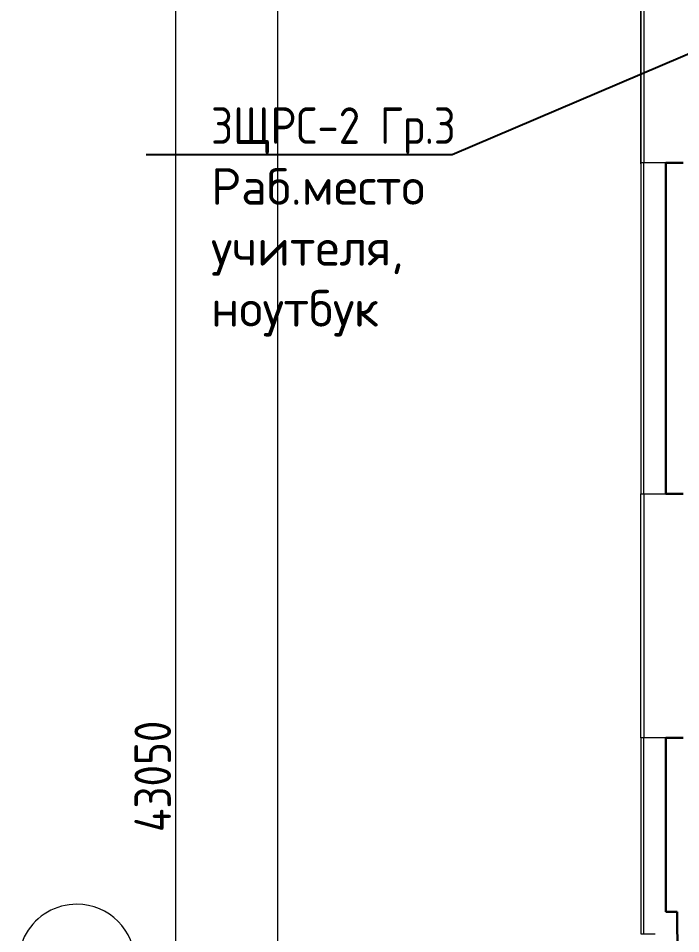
# Model space of a CAD drawing. Header units: millimetres. Extents: x -32 to 417638015, y -35 to 175284279.
# Drawn here: x 417120540 to 417125074, y 175252143 to 175258407 of the extents above; entities that cross this region are included whole.
import ezdxf
from ezdxf import colors
from ezdxf.entities.mleader import LeaderData, LeaderLine
from ezdxf.math import Vec2, Vec3

# ---------------------------------------------------------------- set-up
doc = ezdxf.new("R2010")
doc.units = ezdxf.units.MM
doc.layers.add('_ЭМ_Надписи', color=7, linetype='Continuous')
for name, color, linetype, lineweight in [('Оси', 253, 'Continuous', 9), ('Размеры', 7, 'Continuous', 9), ('Стены наружные', 7, 'Continuous', 18), ('Стены несущие', 7, 'Continuous', 30), ('Стены отделка', 7, 'Continuous', 30), ('ШТРИХОВКА', 252, 'Continuous', 15)]:
    doc.layers.add(name, color=color, linetype=linetype, lineweight=lineweight)
doc.styles.add('GOST Common_1', font='GOST_Common.ttf', dxfattribs={"width": 0.9, "height": 250})
doc.styles.add('ЭОМ', font='isocpeur.ttf', dxfattribs={"width": 0.85, "height": 250})
doc.dimstyles.new('ADSK_Основной_2_5_мм', dxfattribs={"dimscale": 304.8, "dimtxt": 251.4287490705518, "dimasz": 0.4639107611548557, "dimexe": 0.4921259842519685, "dimexo": 0.4921259842519685, "dimgap": 0.09842519685039369, "dimtad": 1, "dimrnd": 0.01, "dimdsep": 46, "dimtxsty": 'GOST Common_1', "dimblk1": 'OBLIQUE', "dimblk2": 'OBLIQUE', "dimsah": 1, "dimcen": 0.09, "dimdle": 0.4921259842519685, "dimazin": 2, "dimtfac": 1, "dimtdec": 4, "dimtix": 1, "dimtmove": 0, "dimatfit": 3, "dimfxl": 1, "dimtvp": 1, "dimtolj": 1, "dimtzin": 0, "dimlwd": 20, "dimlwe": 20, "dimarcsym": 2})

# ---------------------------------------------------------------- blocks, each defined once
blk = doc.blocks.new('_Oblique')
at = {"color": 0, "linetype": 'ByBlock', "lineweight": -2}
blk.add_line((-0.5, -0.5), (0.5, 0.5), dxfattribs=at)
blk = doc.blocks.new('*D203')
at = {"layer": 'Defpoints', "color": 0, "transparency": 16777216}
for p in [(-9676.636025933029, 43203.90181029202), (-9776.620924792864, 153.901810292), (-9676.636025933145, 153.901810292)]:
    blk.add_point(p, dxfattribs=at)
at = {"layer": 'Размеры', "color": 0, "lineweight": 20, "transparency": 16777216}
for p, q in [((-9776.620924792873, 43353.90181029202), (-9776.620924792864, 3.901810291999955)), ((-9826.636025933029, 43203.90181029202), (-9926.620924792873, 43203.90181029202)), ((-9826.636025933145, 153.901810292), (-9926.620924792864, 153.901810292))]:
    blk.add_line(p, q, dxfattribs=at)
at = {"layer": 'Размеры', "color": 0, "lineweight": 20, "transparency": 16777216, "xscale": 141.4, "yscale": 141.4, "zscale": 141.4}
for p, rotation in [((-9776.620924792873, 43203.90181029202), 90), ((-9776.620924792864, 153.901810292), 270)]:
    blk.add_blockref('_Oblique', p, dxfattribs=dict(at, rotation=rotation))
at = {"layer": 'Размеры', "color": 0, "lineweight": 20, "transparency": 16777216, "insert": (-9931.62092479286, 21678.90181029201), "char_height": 250, "width": 971.6229625099288, "attachment_point": 5, "rotation": 90, "style": 'GOST Common_1'}
blk.add_mtext('\\A1;43050', dxfattribs=at)
blk = doc.blocks.new('*D205')
at = {"layer": 'Defpoints', "color": 0, "transparency": 16777216}
for p in [(-8976.636025933029, 36703.90181029201), (-9076.620924792805, 20403.90181029199), (-8976.636025933087, 20403.90181029199)]:
    blk.add_point(p, dxfattribs=at)
at = {"layer": 'Размеры', "color": 0, "lineweight": 20, "transparency": 16777216}
for p, q in [((-9076.62092479281, 36853.90181029201), (-9076.620924792805, 20253.90181029199)), ((-9126.636025933029, 36703.90181029201), (-9226.62092479281, 36703.90181029201)), ((-9126.636025933087, 20403.90181029199), (-9226.620924792805, 20403.90181029199))]:
    blk.add_line(p, q, dxfattribs=at)
at = {"layer": 'Размеры', "color": 0, "lineweight": 20, "transparency": 16777216, "xscale": 141.4, "yscale": 141.4, "zscale": 141.4}
for p, rotation in [((-9076.62092479281, 36703.90181029201), 90), ((-9076.620924792805, 20403.90181029199), 270)]:
    blk.add_blockref('_Oblique', p, dxfattribs=dict(at, rotation=rotation))
at = {"layer": 'Размеры', "color": 0, "lineweight": 20, "transparency": 16777216, "insert": (-9231.620924792798, 28553.901810292), "char_height": 250, "width": 889.8020814564612, "attachment_point": 5, "rotation": 90, "style": 'GOST Common_1'}
blk.add_mtext('\\A1;16300', dxfattribs=at)
blk = doc.blocks.new('План 3 этажа')
at = {"layer": 'Оси', "color": 8, "lineweight": 20}
for start, end in [(89.99999999999895, 269.999999999999), (269.999999999999, 89.99999999999895)]:
    blk.add_arc((-10451.77423916385, 20403.90181029198), 400, start, end, dxfattribs=at)
at = {"layer": 'Стены наружные', "color": 8}
for p, q in [((-6591.445001929242, 25870.89621075659), (-6591.445001929242, 27510.89621075659)), ((-6590.4450019293, 27542.15817047491), (-6590.445001929242, 25877.15817047492)), ((-6570.4450019293, 27542.15817047491), (-6570.445001929183, 25877.15817047492)), ((-6590.445001929242, 25870.89621075659), (-6591.445001929242, 25870.89621075659)), ((-6591.445001929183, 21942.16065067188), (-6591.445001929242, 23612.16065067188)), ((-6590.445001929242, 23612.16065067188), (-6591.445001929242, 23612.16065067188)), ((-6590.445001929242, 21942.16065067188), (-6590.4450019293, 23612.16065067188)), ((-6570.4450019293, 23612.16065067188), (-6570.445001929242, 21942.16065067188)), ((-6590.445001929183, 21942.16065067188), (-6591.445001929183, 21942.16065067188))]:
    blk.add_line(p, q, dxfattribs=at)
at = {"layer": 'Стены несущие', "color": 8}
for p, q in [((-6300.445001930231, 25877.15817047492), (-6420.445001929242, 25877.15817047492)), ((-6420.445001929242, 25877.15817047492), (-6420.445001929242, 23612.16065067188)), ((-6420.445001929242, 23612.16065067188), (-6300.445001930231, 23612.16065067188)), ((-6420.445001929183, 20752.43563825309), (-6420.445001929183, 21942.16065067188)), ((-6300.445001930231, 21942.16065067188), (-6420.445001929242, 21942.16065067188)), ((-6420.445001929242, 20752.43563825309), (-6342.494154946296, 20752.43563825309)), ((-6335.321193676325, 19574.68453047782), (-6342.494154946296, 20752.4356382531))]:
    blk.add_line(p, q, dxfattribs=at)
at = {"layer": 'Стены отделка', "color": 8, "lineweight": 9}
for p, q in [((-6590.4450019293, 25877.15817047492), (-6590.4450019293, 23612.16065067188)), ((-6420.445001929183, 25877.15817047492), (-6590.4450019293, 25877.15817047492)), ((-6570.445001929183, 23612.16065067188), (-6570.4450019293, 25877.15817047491)), ((-6590.4450019293, 23612.16065067188), (-6420.445001929183, 23612.16065067188)), ((-6590.445001929242, 21942.16065067188), (-6590.445001929242, 20602.43563825307)), ((-6420.445001929183, 21942.16065067188), (-6590.445001929242, 21942.16065067188)), ((-6570.445001929242, 20602.43563825307), (-6570.445001929242, 21942.16065067188)), ((-6342.494154946296, 20602.43563825309), (-6342.494154946296, 20752.43563825309)), ((-6590.445001929242, 20602.43563825307), (-6491.583378675336, 20602.43563825309)), ((-6491.583378675336, 20602.43563825309), (-6491.582128427632, 20602.23035614786)), ((-6341.580596739135, 20602.43563825309), (-6342.494154946296, 20602.43563825309))]:
    blk.add_line(p, q, dxfattribs=at)
at = {"layer": 'Размеры', "color": 8, "lineweight": 20}
for base, p1, p2, override, picture, middle in [((-9776.620924792864, 153.901810292), (-9676.636025933025, 43203.901810292), (-9676.636025933141, 153.9018102919999), {"dimpost": '<>', "dimfxl": 43049.99999999999}, '*D203', (-9931.62092479286, 21678.90181029201)), ((-9076.620924792805, 20403.90181029199), (-8976.636025933025, 36703.90181029199), (-8976.636025933083, 20403.90181029199), {"dimpost": '<>', "dimfxl": 16300}, '*D205', (-9231.620924792798, 28553.901810292))]:
    dim = blk.add_linear_dim(base=base, p1=p1, p2=p2, angle=90, dimstyle='ADSK_Основной_2_5_мм', override=override, dxfattribs=at)
    dim.commit()
    dim.dimension.update_dxf_attribs({"geometry": picture, "text_midpoint": middle})

msp = doc.modelspace()

# ---------------------------------------------------------------- block references
at = {"layer": 'ШТРИХОВКА'}
msp.add_blockref('План 3 этажа', (417131391.5839376, 175231540.6631508), dxfattribs=at)

# ---------------------------------------------------------------- leaders
at = {"layer": '_ЭМ_Надписи', "color": 7, "ltscale": 5}
ml = msp.add_multileader_mtext('Standard', dxfattribs=at)
ml.set_content('{\\fGOST Common|b0|i0|c0|p34;\\W0.9;\\C256;3\\fGOST Common|b0|i0|c204|p34;ЩРС\\fGOST Common|b0|i0|c0|p34;-2\\fISOCPEUR|b0|i0|c204|p34;\\W0.85; Гр.3\\P\\W1;\\C0;Раб.место учителя, ноутбук}', color=1, style='ЭОМ')
ml.set_leader_properties()
ml.build(insert=Vec2(0, 0))
ml.multileader.update_dxf_attribs({"text_left_attachment_type": 6, "text_right_attachment_type": 6, "dogleg_length": 0, "arrow_head_size": 200})
ctx = ml.context
ctx.base_point, ctx.char_height, ctx.arrow_head_size, ctx.landing_gap_size, ctx.plane_origin = Vec3(417121859.2542373, 175257472.7987662, -64.26463315267222), 250, 200, 0, Vec3(417103742.406288, 175267342.0139618, -64.26463315267222)
ctx.left_attachment, ctx.right_attachment = 6, 6
notes = []
notes.append((ctx, [(1, (1, 1, 0), (417123510.5042373, 175257472.7987662, -64.26463315267222), (-1, 0), 0, [(0, [(417125938.5160459, 175258508.3495861, -64.26463315267222)], 0, [])])]))
ctx.mtext.insert, ctx.mtext.width, ctx.mtext.defined_height, ctx.mtext.flow_direction = Vec3(417121859.2542373, 175257797.7987662, -64.26463315267222), 2073.809115969734, 545.6159617257083, 5
for ctx, leaders in notes:
    for number, flags, end, landing, length, lines in leaders:
        leader = LeaderData()
        leader.index, (leader.has_last_leader_line, leader.has_dogleg_vector, leader.attachment_direction) = number, flags
        leader.last_leader_point, leader.dogleg_vector, leader.dogleg_length = Vec3(end), Vec3(landing), length
        for number, points, colour, breaks in lines:
            line = LeaderLine()
            line.index, line.vertices, line.color, line.breaks = number, Vec3.list(points), colors.encode_raw_color(colour), breaks
            leader.lines.append(line)
        ctx.leaders.append(leader)

doc.saveas('drawing.dxf')
